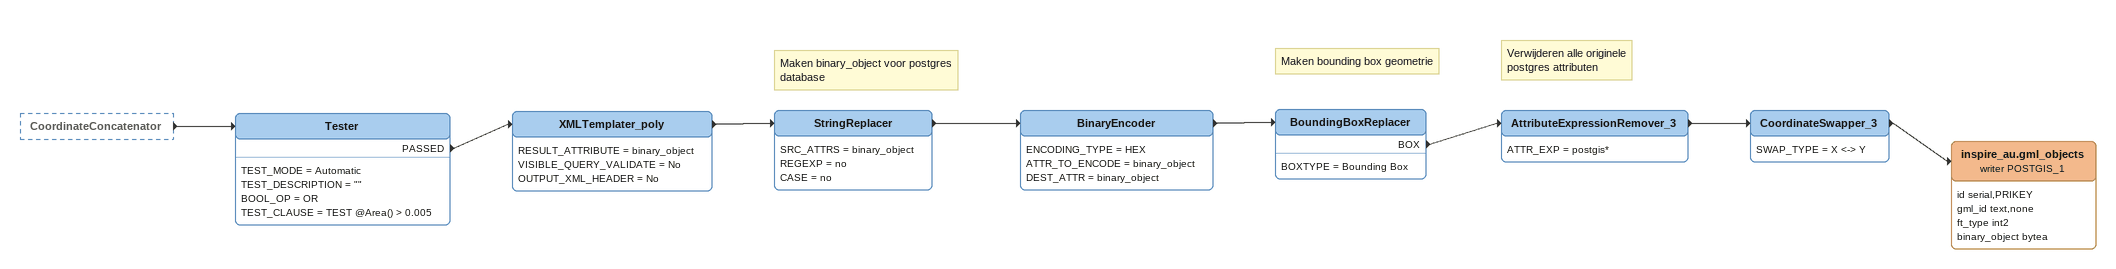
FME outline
CoordinateConcatenator [outside]
    -> Tester
Tester
    TEST_MODE = Automatic
    TEST_DESCRIPTION = ""
    BOOL_OP = OR
    TEST_CLAUSE = TEST @Area() > 0.005
    PASSED -> XMLTemplater_poly
XMLTemplater_poly
    RESULT_ATTRIBUTE = binary_object
    VISIBLE_QUERY_VALIDATE = No
    OUTPUT_XML_HEADER = No
    -> StringReplacer
Note: Maken binary_object voor postgres database
StringReplacer
    SRC_ATTRS = binary_object
    REGEXP = no
    CASE = no
    -> BinaryEncoder
BinaryEncoder
    ENCODING_TYPE = HEX
    ATTR_TO_ENCODE = binary_object
    DEST_ATTR = binary_object
    -> BoundingBoxReplacer
Note: Maken bounding box geometrie
BoundingBoxReplacer
    BOXTYPE = Bounding Box
    BOX -> AttributeExpressionRemover_3
Note: Verwijderen alle originele / postgres attributen
AttributeExpressionRemover_3
    ATTR_EXP = postgis*
    -> CoordinateSwapper_3
CoordinateSwapper_3
    SWAP_TYPE = X <-> Y
    -> inspire_au.gml_objects (writer POSTGIS_1)
inspire_au.gml_objects (writer POSTGIS_1)
    attributes: id serial,PRIKEY, gml_id text,none, ft_type int2, binary_object bytea
